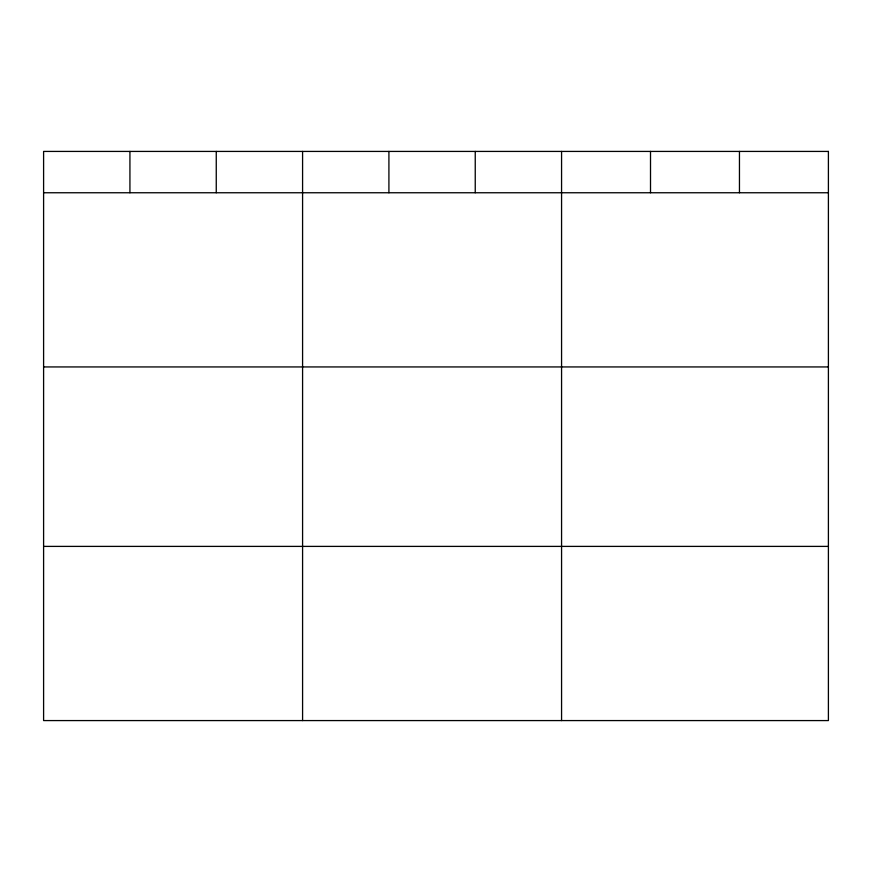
<?xml version="1.0" encoding="UTF-8"?>
<svg xmlns="http://www.w3.org/2000/svg" width="872" height="872" viewBox="0 0 872 872"><rect width="100%" height="100%" fill="white"/><g stroke="black" fill="none" stroke-linecap="round" stroke-linejoin="round"><path stroke-width="1.31" d="M43.6 192.756L828.4 192.756M43.6 366.938L828.4 366.938M43.6 546.395L828.4 546.395M739.456 151.423L739.456 192.756M650.512 151.423L650.512 192.756M561.568 151.423L561.568 720.577M475.24 151.423L475.24 192.756M388.912 151.423L388.912 192.756M302.584 151.423L302.584 720.577M216.256 151.423L216.256 192.756M129.928 151.423L129.928 192.756M828.4 151.423L43.6 151.423L43.6 720.577L828.4 720.577L828.4 151.423"/></g></svg>
